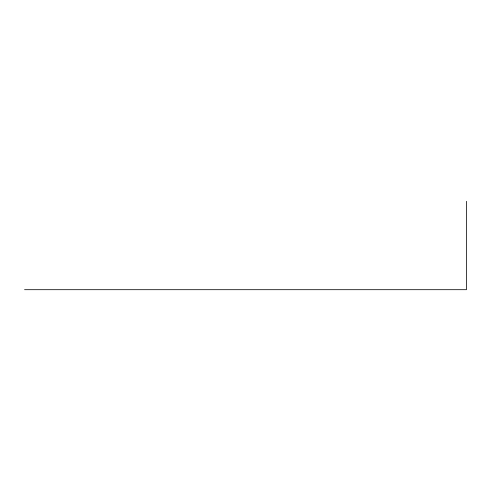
<?xml version="1.0" encoding="UTF-8"?>
<svg xmlns="http://www.w3.org/2000/svg" width="491" height="491" viewBox="0 0 491 491"><rect width="100%" height="100%" fill="white"/><g stroke="black" fill="none" stroke-linecap="round" stroke-linejoin="round"><path stroke-width="0.74" d="M24.55 289.69L466.45 289.69L466.45 201.31"/></g></svg>
